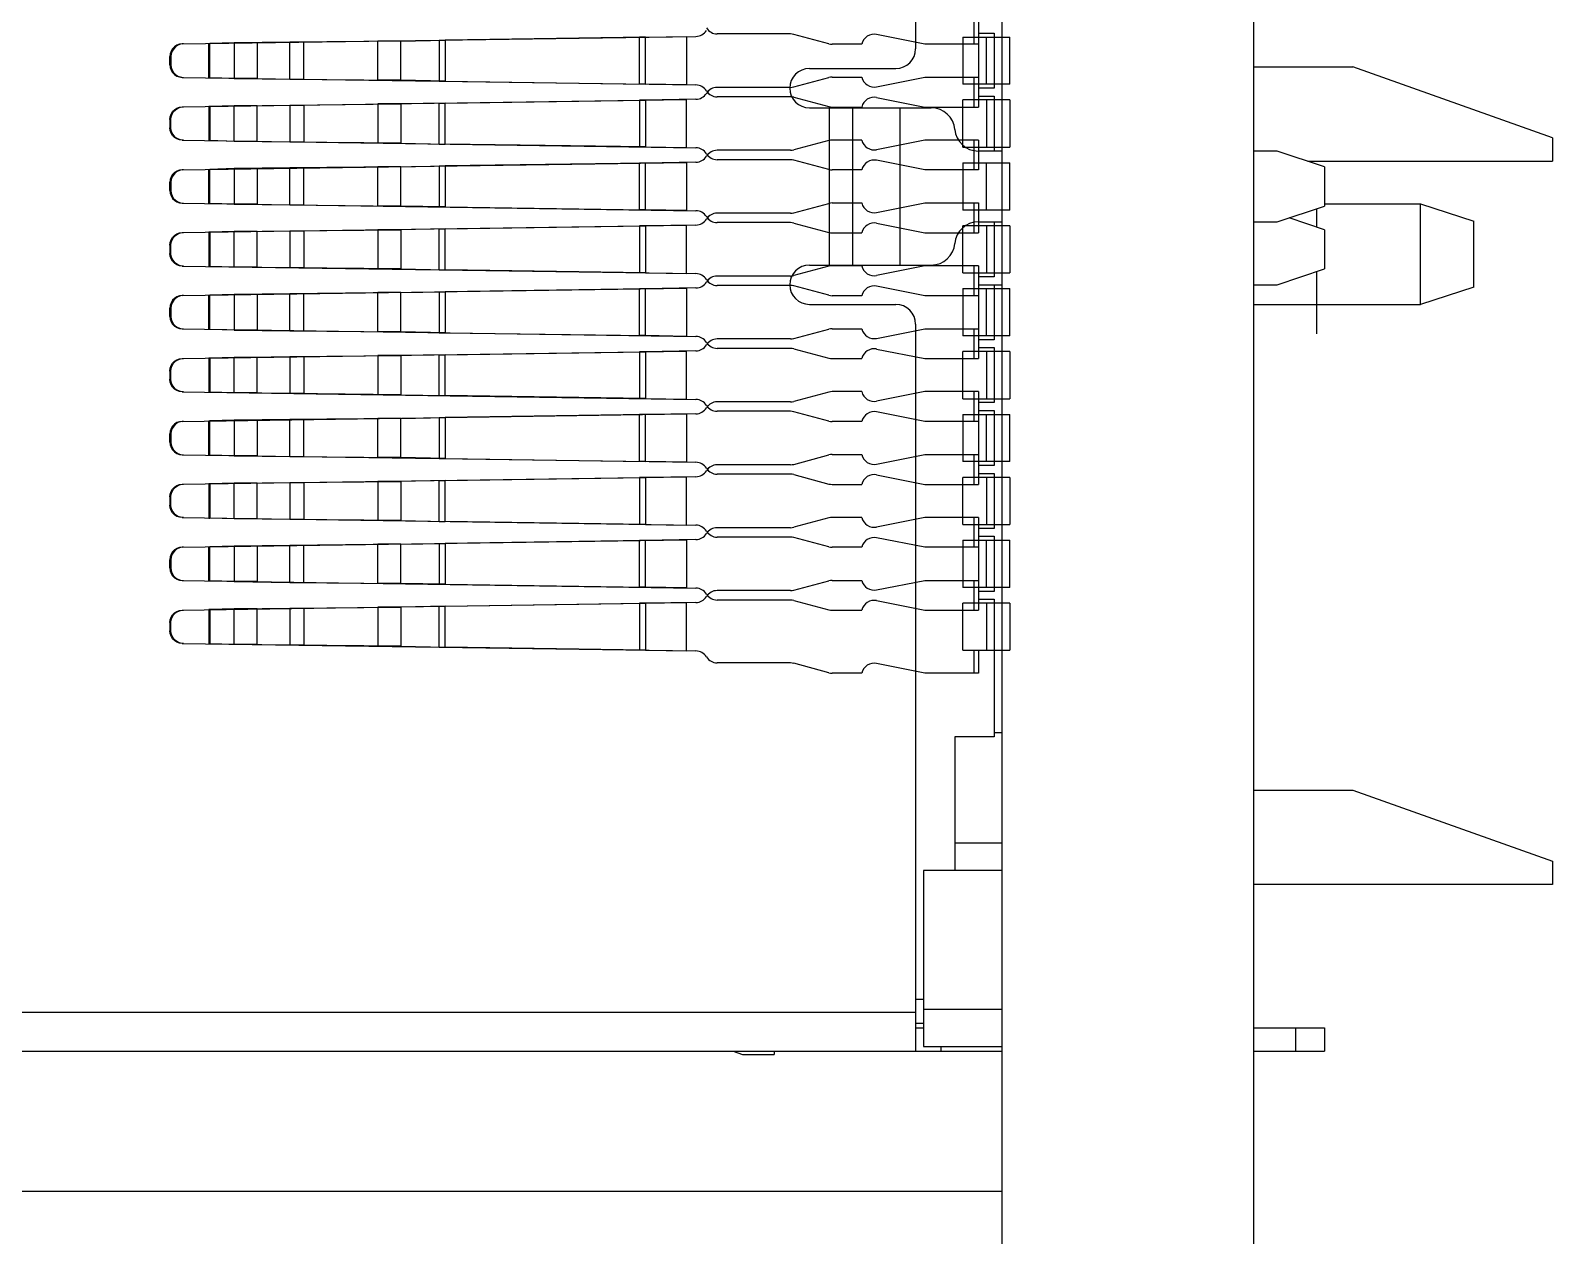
# Model space of a CAD drawing. Header units: millimetres. Extents: x 0 to 841, y 0 to 594.
# Drawn here: x 456.8 to 466.48, y 365.74 to 373.41 of the extents above; entities that cross this region are included whole.
import ezdxf

# ---------------------------------------------------------------- set-up
doc = ezdxf.new("R2010")
doc.units = ezdxf.units.MM
doc.header["$LTSCALE"] = 46.255
for name, color, linetype in [('ASSEM_MEM', 7, 'CONTINUOUS'), ('CONTACT-20-41021-30-TM981_4_15', 7, 'CONTINUOUS'), ('CONTACT-20-41021-30-TM981_4_16', 7, 'CONTINUOUS'), ('CONTACT-20-41021-30-TM981_4_17', 7, 'CONTINUOUS'), ('CONTACT-20-41021-30-TM981_4_18', 7, 'CONTINUOUS'), ('CONTACT-20-41021-30-TM981_4_19', 7, 'CONTINUOUS'), ('CONTACT-20-41021-30-TM981_4_4', 7, 'CONTINUOUS'), ('CONTACT-20-41021-30-TM981_4_5', 7, 'CONTINUOUS'), ('CONTACT-20-41021-30-TM981_4_6', 7, 'CONTINUOUS'), ('CONTACT-20-41021-30-TM981_4_7', 7, 'CONTINUOUS'), ('CONTACT-20-41021-30-TM981_4_8', 7, 'CONTINUOUS'), ('CONTACT-20-41021-30-TM981_4_9', 7, 'CONTINUOUS')]:
    doc.layers.add(name, color=color, linetype=linetype)

msp = doc.modelspace()

# ---------------------------------------------------------------- linework, layer by layer
at = {"layer": 'ASSEM_MEM', "color": 7, "linetype": 'CONTINUOUS'}
for p, q in [((462.9827, 351.9249), (462.9827, 521.9249)), ((464.5827, 351.9249), (464.5827, 521.9249)), ((462.4327, 373.9399), (462.4327, 373.2899)), ((462.8327, 373.4399), (462.8327, 372.9899)), ((462.8327, 373.3899), (462.9327, 373.3899)), ((462.9327, 373.3899), (462.9327, 373.0399)), ((461.7577, 373.1649), (462.3077, 373.1649)), ((464.5827, 373.1749), (465.2127, 373.1749)), ((466.4827, 372.7249), (465.2127, 373.1749)), ((462.9327, 373.0399), (462.8327, 373.0399)), ((461.7577, 372.9149), (462.5327, 372.9149)), ((461.8827, 372.9149), (461.8827, 371.9149)), ((462.0327, 371.9149), (462.0327, 372.9149)), ((462.3327, 372.9149), (462.3327, 371.9149)), ((462.8327, 372.9899), (462.9327, 372.9899)), ((462.9327, 372.9899), (462.9327, 372.6399)), ((466.4827, 372.7249), (466.4827, 372.5749)), ((462.9827, 372.6399), (462.8316, 372.6399)), ((464.7327, 372.6399), (464.5827, 372.6399)), ((465.0327, 372.5399), (464.7327, 372.6399)), ((464.9277, 372.5749), (466.4827, 372.5749)), ((465.0327, 372.5399), (465.0327, 372.2899)), ((464.7327, 372.1899), (465.0327, 372.2899)), ((465.0327, 372.3049), (465.6427, 372.3049)), ((465.6427, 372.3049), (465.9827, 372.1949)), ((465.6427, 371.6649), (465.6427, 372.3049)), ((462.8316, 372.1899), (462.9827, 372.1899)), ((462.9327, 372.1899), (462.9327, 371.8399)), ((464.5827, 372.1899), (464.7327, 372.1899)), ((465.0327, 372.1399), (464.8077, 372.2149)), ((465.0327, 372.1399), (465.0327, 371.8899)), ((465.9827, 371.7749), (465.9827, 372.1949)), ((461.7577, 371.9149), (462.5327, 371.9149)), ((462.9327, 371.8399), (462.8327, 371.8399)), ((462.8327, 371.8399), (462.8327, 371.3899)), ((464.7327, 371.7899), (465.0327, 371.8899)), ((462.8327, 371.7899), (462.9827, 371.7899)), ((462.9327, 371.7899), (462.9327, 371.4399)), ((464.5827, 371.7899), (464.7327, 371.7899)), ((465.9827, 371.7749), (465.6427, 371.6649)), ((461.7577, 371.6649), (462.3077, 371.6649)), ((464.5827, 371.6649), (465.6427, 371.6649)), ((462.4327, 371.5399), (462.4327, 366.9149)), ((462.9327, 371.4399), (462.8327, 371.4399)), ((462.8327, 371.3899), (462.9327, 371.3899)), ((462.9327, 371.3899), (462.9327, 371.0399)), ((462.9327, 371.0399), (462.8327, 371.0399)), ((462.8327, 371.0399), (462.8327, 370.5899)), ((462.8327, 370.9899), (462.9327, 370.9899)), ((462.9327, 370.9899), (462.9327, 370.6399)), ((462.9327, 370.6399), (462.8327, 370.6399)), ((462.8327, 370.5899), (462.9327, 370.5899)), ((462.9327, 370.5899), (462.9327, 370.2399)), ((462.9327, 370.2399), (462.8327, 370.2399)), ((462.8327, 370.2399), (462.8327, 369.7899)), ((462.8327, 370.1899), (462.9327, 370.1899)), ((462.9327, 370.1899), (462.9327, 369.8399)), ((462.9327, 369.8399), (462.8327, 369.8399)), ((462.8327, 369.7899), (462.9327, 369.7899)), ((462.9327, 369.7899), (462.9327, 368.9149)), ((462.9827, 368.9399), (462.9327, 368.9399)), ((462.9327, 368.9149), (462.6827, 368.9149)), ((462.6827, 368.9149), (462.6827, 368.0649)), ((464.5827, 368.5749), (465.2127, 368.5749)), ((465.2127, 368.5749), (466.4827, 368.1249)), ((462.6827, 368.2399), (462.9827, 368.2399)), ((462.9827, 368.0649), (462.4827, 368.0649)), ((462.4827, 368.0649), (462.4827, 366.9449)), ((466.4827, 368.1249), (466.4827, 367.9749)), ((466.4827, 367.9749), (464.5827, 367.9749)), ((462.4827, 367.2449), (462.4327, 367.2449)), ((455.2827, 367.1649), (462.4327, 367.1649)), ((462.4327, 367.0949), (462.4827, 367.0949)), ((462.4827, 367.1828), (462.9827, 367.1828)), ((462.4327, 367.0649), (462.4827, 367.0649)), ((464.5827, 367.0649), (465.0327, 367.0649)), ((464.8493, 366.9149), (464.8493, 367.0649)), ((465.0327, 367.0649), (465.0327, 366.9149)), ((455.2827, 366.9149), (462.9827, 366.9149)), ((461.2727, 366.9149), (461.3327, 366.8949)), ((461.5327, 366.9149), (461.5327, 366.8949)), ((462.4827, 366.9449), (462.9827, 366.9449)), ((462.5958, 366.9149), (462.5958, 366.9449)), ((464.5827, 366.9149), (465.0327, 366.9149)), ((461.3327, 366.8949), (461.5327, 366.8949)), ((450.1827, 366.0249), (462.9827, 366.0249))]:
    msp.add_line(p, q, dxfattribs=at)
at = {"layer": 'ASSEM_MEM', "color": 40, "linetype": 'CONTINUOUS'}
for p, q in [((464.9827, 372.2733), (464.9827, 372.1566)), ((464.9827, 371.8732), (464.9827, 371.4774))]:
    msp.add_line(p, q, dxfattribs=at)
at = {"layer": 'ASSEM_MEM', "color": 7, "linetype": 'CONTINUOUS'}
for centre, radius, start, end in [((462.3077, 373.2899), 0.125, 270, 360), ((461.7577, 373.0399), 0.125, 90, 270), ((462.5327, 372.7649), 0.15, 4.78019, 90), ((462.8316, 372.7899), 0.15, 184.78019, 270), ((462.8316, 372.0399), 0.15, 90, 175.21981), ((462.5327, 372.0649), 0.15, 270, 355.21981), ((461.7577, 371.7899), 0.125, 90, 270), ((462.3077, 371.5399), 0.125, 0, 90)]:
    msp.add_arc(centre, radius, start, end, dxfattribs=at)
at = {"layer": 'CONTACT-20-41021-30-TM981_4_15', "color": 7, "linetype": 'CONTINUOUS'}
for p, q in [((462.8027, 373.5099), (462.8027, 373.3649)), ((462.8327, 373.5099), (462.8327, 373.3649)), ((457.7699, 373.3211), (461.0361, 373.3691)), ((457.7769, 373.3211), (457.7699, 373.3211)), ((457.9392, 373.3236), (457.9462, 373.3236)), ((457.9392, 373.1062), (457.9392, 373.3236)), ((458.0992, 373.3281), (457.9462, 373.3236)), ((457.9462, 373.1062), (457.9462, 373.3236)), ((458.4531, 373.3325), (458.0992, 373.3281)), ((458.2453, 373.3281), (458.0992, 373.3281)), ((458.0992, 373.3281), (458.0992, 373.1017)), ((458.2453, 373.3281), (458.2453, 373.1017)), ((459.1587, 373.3394), (458.4531, 373.3325)), ((458.5433, 373.3325), (458.4531, 373.3325)), ((458.4531, 373.0973), (458.4531, 373.3325)), ((458.5433, 373.0973), (458.5433, 373.3325)), ((459.1587, 373.3394), (459.0137, 373.3394)), ((459.0137, 373.0904), (459.0137, 373.3394)), ((459.1587, 373.3394), (459.4416, 373.3451)), ((459.1587, 373.0904), (459.1587, 373.3394)), ((459.4026, 373.3451), (459.4416, 373.3451)), ((459.4026, 373.3451), (459.4026, 373.0847)), ((460.7164, 373.3638), (459.4416, 373.3451)), ((459.4416, 373.3451), (459.4416, 373.0847)), ((460.7164, 373.3638), (460.6775, 373.3638)), ((460.6775, 373.066), (460.6775, 373.3638)), ((460.7164, 373.3638), (460.9761, 373.3682)), ((460.7164, 373.066), (460.7164, 373.3638)), ((460.9761, 373.3682), (460.9761, 373.0616)), ((462.7327, 373.3649), (463.0327, 373.3649)), ((462.7327, 373.3649), (462.7327, 373.0649)), ((462.8827, 373.0649), (462.8827, 373.3649)), ((463.0327, 373.0649), (463.0327, 373.3649)), ((457.6912, 373.2411), (457.6981, 373.2411)), ((457.6912, 373.1886), (457.6912, 373.2411)), ((457.6981, 373.1886), (457.6912, 373.1886)), ((457.6981, 373.2411), (457.6981, 373.1886)), ((457.7699, 373.1087), (457.7769, 373.1087)), ((457.7699, 373.1087), (461.0361, 373.0607)), ((457.9462, 373.1062), (457.9392, 373.1062)), ((458.0992, 373.1017), (457.9462, 373.1062)), ((458.2453, 373.1017), (458.0992, 373.1017)), ((458.0992, 373.1017), (458.4531, 373.0973)), ((458.4531, 373.0973), (458.5433, 373.0973)), ((458.4531, 373.0973), (459.1587, 373.0904)), ((459.1587, 373.0904), (459.0137, 373.0904)), ((459.4416, 373.0847), (459.1587, 373.0904)), ((459.4026, 373.0847), (459.4416, 373.0847)), ((459.4416, 373.0847), (460.7164, 373.066)), ((460.7164, 373.066), (460.6775, 373.066)), ((460.9761, 373.0616), (460.7164, 373.066)), ((463.0327, 373.0649), (462.7327, 373.0649)), ((462.8027, 373.0649), (462.8027, 372.9199)), ((462.8327, 373.0649), (462.8327, 372.9199)), ((461.638, 372.9849), (461.171, 372.9849)), ((461.6587, 372.9822), (461.881, 372.9226)), ((461.9017, 372.9199), (462.0912, 372.9199)), ((462.185, 372.9811), (462.4912, 372.9199)), ((462.4912, 372.9199), (462.8327, 372.9199))]:
    msp.add_line(p, q, dxfattribs=at)
for points in [[(457.7699, 373.3211), (457.7525, 373.319), (457.7358, 373.3129), (457.7208, 373.3033), (457.7084, 373.2908), (457.699, 373.2757), (457.6931, 373.2588), (457.6912, 373.2411)], [(457.7769, 373.3211), (457.7595, 373.319), (457.7427, 373.3129), (457.7277, 373.3033), (457.7154, 373.2908), (457.7059, 373.2757), (457.7001, 373.2588), (457.6981, 373.2411)], [(457.6912, 373.1886), (457.6931, 373.1712), (457.6989, 373.1543), (457.7083, 373.1392), (457.7206, 373.1267), (457.7356, 373.117), (457.7523, 373.1109), (457.7699, 373.1087)], [(457.6981, 373.1886), (457.7, 373.1712), (457.7058, 373.1543), (457.7152, 373.1392), (457.7275, 373.1267), (457.7425, 373.117), (457.7592, 373.1109), (457.7769, 373.1087)]]:
    msp.add_lwpolyline(points, dxfattribs=at)
for centre, start, end in [((461.035, 373.4491), 270.84121, 328.25208), ((461.035, 372.9807), 31.74792, 89.15879), ((461.171, 373.0649), 211.74792, 270), ((461.638, 372.9049), 75, 90), ((461.9017, 372.9999), 255, 270), ((462.1693, 372.9027), 78.69007, 167.57735)]:
    msp.add_arc(centre, 0.08, start, end, dxfattribs=at)
at = {"layer": 'CONTACT-20-41021-30-TM981_4_16', "color": 7, "linetype": 'CONTINUOUS'}
for p, q in [((461.881, 372.7072), (461.6587, 372.6476)), ((462.0912, 372.7099), (461.9017, 372.7099)), ((462.4911, 372.7099), (462.185, 372.6487)), ((462.8327, 372.7099), (462.4911, 372.7099)), ((462.8027, 372.7099), (462.8027, 372.5649)), ((462.8327, 372.7099), (462.8327, 372.5649)), ((461.638, 372.6449), (461.171, 372.6449)), ((457.7699, 372.5211), (460.9761, 372.5682)), ((457.7769, 372.5211), (457.7699, 372.5211)), ((457.9392, 372.5236), (457.9462, 372.5236)), ((457.9392, 372.3062), (457.9392, 372.5236)), ((458.0992, 372.5281), (457.9462, 372.5236)), ((457.9462, 372.3062), (457.9462, 372.5236)), ((458.4531, 372.5325), (458.0992, 372.5281)), ((458.2453, 372.5281), (458.0992, 372.5281)), ((458.0992, 372.5281), (458.0992, 372.3017)), ((458.2453, 372.5281), (458.2453, 372.3017)), ((459.1587, 372.5394), (458.4531, 372.5325)), ((458.5433, 372.5325), (458.4531, 372.5325)), ((458.4531, 372.2973), (458.4531, 372.5325)), ((458.5433, 372.2973), (458.5433, 372.5325)), ((459.1587, 372.5394), (459.0137, 372.5394)), ((459.0137, 372.2904), (459.0137, 372.5394)), ((459.1587, 372.5394), (459.4416, 372.5451)), ((459.1587, 372.2904), (459.1587, 372.5394)), ((459.4026, 372.5451), (459.4416, 372.5451)), ((459.4026, 372.5451), (459.4026, 372.2847)), ((460.7164, 372.5638), (459.4416, 372.5451)), ((459.4416, 372.5451), (459.4416, 372.2847)), ((460.7164, 372.5638), (460.6775, 372.5638)), ((460.6775, 372.266), (460.6775, 372.5638)), ((461.0361, 372.5691), (460.7164, 372.5638)), ((460.7164, 372.266), (460.7164, 372.5638)), ((460.9761, 372.5682), (460.9761, 372.2616)), ((462.7327, 372.5649), (463.0327, 372.5649)), ((462.7327, 372.5649), (462.7327, 372.2649)), ((462.8827, 372.2649), (462.8827, 372.5649)), ((463.0327, 372.2649), (463.0327, 372.5649)), ((457.6912, 372.4411), (457.6981, 372.4411)), ((457.6912, 372.3886), (457.6912, 372.4411)), ((457.6981, 372.4411), (457.6981, 372.3886)), ((457.6981, 372.3886), (457.6912, 372.3886)), ((457.7699, 372.3087), (457.7769, 372.3087)), ((457.7699, 372.3087), (461.0361, 372.2607)), ((457.9462, 372.3062), (457.9392, 372.3062)), ((458.0992, 372.3017), (457.9462, 372.3062)), ((458.2453, 372.3017), (458.0992, 372.3017)), ((458.0992, 372.3017), (458.4531, 372.2973)), ((458.4531, 372.2973), (458.5433, 372.2973)), ((458.4531, 372.2973), (459.1587, 372.2904)), ((459.1587, 372.2904), (459.0137, 372.2904)), ((459.4416, 372.2847), (459.1587, 372.2904)), ((459.4026, 372.2847), (459.4416, 372.2847)), ((459.4416, 372.2847), (460.7164, 372.266)), ((460.7164, 372.266), (460.6775, 372.266)), ((460.9761, 372.2616), (460.7164, 372.266)), ((463.0327, 372.2649), (462.7327, 372.2649)), ((462.8027, 372.2649), (462.8027, 372.1199)), ((462.8327, 372.2649), (462.8327, 372.1199)), ((461.638, 372.1849), (461.171, 372.1849)), ((461.6587, 372.1822), (461.881, 372.1226)), ((462.185, 372.1811), (462.4912, 372.1199)), ((461.9017, 372.1199), (462.0912, 372.1199)), ((462.4912, 372.1199), (462.8327, 372.1199))]:
    msp.add_line(p, q, dxfattribs=at)
for points in [[(457.7699, 372.5211), (457.7525, 372.519), (457.7358, 372.5129), (457.7208, 372.5033), (457.7084, 372.4908), (457.699, 372.4757), (457.6931, 372.4588), (457.6912, 372.4411)], [(457.7769, 372.5211), (457.7595, 372.519), (457.7427, 372.5129), (457.7277, 372.5033), (457.7154, 372.4908), (457.7059, 372.4757), (457.7001, 372.4588), (457.6981, 372.4411)], [(457.6912, 372.3886), (457.6931, 372.3712), (457.6989, 372.3543), (457.7083, 372.3392), (457.7206, 372.3267), (457.7356, 372.317), (457.7523, 372.3109), (457.7699, 372.3087)], [(457.6981, 372.3886), (457.7, 372.3712), (457.7058, 372.3543), (457.7152, 372.3392), (457.7275, 372.3267), (457.7425, 372.317), (457.7592, 372.3109), (457.7769, 372.3087)]]:
    msp.add_lwpolyline(points, dxfattribs=at)
for centre, start, end in [((461.9017, 372.6299), 90, 105), ((462.1693, 372.7271), 192.43118, 281.30993), ((461.035, 372.6491), 270.84121, 328.25208), ((461.171, 372.5649), 90, 148.25208), ((461.638, 372.7249), 270, 285), ((461.035, 372.1807), 31.74792, 89.15879), ((461.171, 372.2649), 211.74792, 270), ((461.638, 372.1049), 75, 90), ((461.9017, 372.1999), 255, 270), ((462.1693, 372.1027), 78.69007, 167.57735)]:
    msp.add_arc(centre, 0.08, start, end, dxfattribs=at)
at = {"layer": 'CONTACT-20-41021-30-TM981_4_17', "color": 7, "linetype": 'CONTINUOUS'}
for p, q in [((461.638, 371.8449), (461.171, 371.8449)), ((461.881, 371.9072), (461.6587, 371.8476)), ((462.0912, 371.9099), (461.9017, 371.9099)), ((462.4911, 371.9099), (462.185, 371.8487)), ((462.8327, 371.9099), (462.4911, 371.9099)), ((462.8027, 371.9099), (462.8027, 371.7649)), ((462.8327, 371.9099), (462.8327, 371.7649)), ((457.7699, 371.7211), (460.9761, 371.7682)), ((459.1587, 371.7394), (458.4531, 371.7325)), ((459.1587, 371.7394), (459.0137, 371.7394)), ((459.0137, 371.4904), (459.0137, 371.7394)), ((459.1587, 371.7394), (459.4416, 371.7451)), ((459.1587, 371.4904), (459.1587, 371.7394)), ((459.4026, 371.7451), (459.4416, 371.7451)), ((459.4026, 371.7451), (459.4026, 371.4847)), ((460.7164, 371.7638), (459.4416, 371.7451)), ((459.4416, 371.7451), (459.4416, 371.4847)), ((460.7164, 371.7638), (460.6775, 371.7638)), ((460.6775, 371.466), (460.6775, 371.7638)), ((461.0361, 371.7691), (460.7164, 371.7638)), ((460.7164, 371.466), (460.7164, 371.7638)), ((460.9761, 371.7682), (460.9761, 371.4616)), ((462.7327, 371.7649), (463.0327, 371.7649)), ((462.7327, 371.7649), (462.7327, 371.4649)), ((462.8827, 371.4649), (462.8827, 371.7649)), ((463.0327, 371.4649), (463.0327, 371.7649)), ((457.6912, 371.6411), (457.6981, 371.6411)), ((457.6912, 371.5886), (457.6912, 371.6411)), ((457.6981, 371.6411), (457.6981, 371.5886)), ((457.7769, 371.7211), (457.7699, 371.7211)), ((457.9392, 371.7236), (457.9462, 371.7236)), ((457.9392, 371.5062), (457.9392, 371.7236)), ((458.0992, 371.7281), (457.9462, 371.7236)), ((457.9462, 371.5062), (457.9462, 371.7236)), ((458.4531, 371.7325), (458.0992, 371.7281)), ((458.2453, 371.7281), (458.0992, 371.7281)), ((458.0992, 371.7281), (458.0992, 371.5017)), ((458.2453, 371.7281), (458.2453, 371.5017)), ((458.5433, 371.7325), (458.4531, 371.7325)), ((458.4531, 371.4973), (458.4531, 371.7325)), ((458.5433, 371.4973), (458.5433, 371.7325)), ((457.6981, 371.5886), (457.6912, 371.5886)), ((457.7699, 371.5087), (457.7769, 371.5087)), ((457.7699, 371.5087), (461.0361, 371.4607)), ((457.9462, 371.5062), (457.9392, 371.5062)), ((458.0992, 371.5017), (457.9462, 371.5062)), ((458.2453, 371.5017), (458.0992, 371.5017)), ((458.0992, 371.5017), (458.4531, 371.4973)), ((458.4531, 371.4973), (458.5433, 371.4973)), ((458.4531, 371.4973), (459.1587, 371.4904)), ((459.1587, 371.4904), (459.0137, 371.4904)), ((459.4416, 371.4847), (459.1587, 371.4904)), ((459.4026, 371.4847), (459.4416, 371.4847)), ((459.4416, 371.4847), (460.7164, 371.466)), ((460.7164, 371.466), (460.6775, 371.466)), ((460.9761, 371.4616), (460.7164, 371.466)), ((463.0327, 371.4649), (462.7327, 371.4649)), ((462.8027, 371.4649), (462.8027, 371.3199)), ((462.8327, 371.4649), (462.8327, 371.3199)), ((461.638, 371.3849), (461.171, 371.3849)), ((461.6587, 371.3822), (461.881, 371.3226)), ((462.185, 371.3811), (462.4912, 371.3199)), ((461.9017, 371.3199), (462.0912, 371.3199)), ((462.4912, 371.3199), (462.8327, 371.3199))]:
    msp.add_line(p, q, dxfattribs=at)
for points in [[(457.7699, 371.7211), (457.7525, 371.719), (457.7358, 371.7129), (457.7208, 371.7033), (457.7084, 371.6908), (457.699, 371.6757), (457.6931, 371.6588), (457.6912, 371.6411)], [(457.7769, 371.7211), (457.7595, 371.719), (457.7427, 371.7129), (457.7277, 371.7033), (457.7154, 371.6908), (457.7059, 371.6757), (457.7001, 371.6588), (457.6981, 371.6411)], [(457.6912, 371.5886), (457.6931, 371.5712), (457.6989, 371.5543), (457.7083, 371.5392), (457.7206, 371.5267), (457.7356, 371.517), (457.7523, 371.5109), (457.7699, 371.5087)], [(457.6981, 371.5886), (457.7, 371.5712), (457.7058, 371.5543), (457.7152, 371.5392), (457.7275, 371.5267), (457.7425, 371.517), (457.7592, 371.5109), (457.7769, 371.5087)]]:
    msp.add_lwpolyline(points, dxfattribs=at)
for centre, start, end in [((461.171, 371.7649), 90, 148.25208), ((461.638, 371.9249), 270, 285), ((461.9017, 371.8299), 90, 105), ((462.1693, 371.9271), 192.43118, 281.30993), ((461.035, 371.8491), 270.84121, 328.25208), ((461.035, 371.3807), 31.74792, 89.15879), ((461.171, 371.4649), 211.74792, 270), ((461.638, 371.3049), 75, 90), ((462.1693, 371.3027), 78.69007, 167.57735), ((461.9017, 371.3999), 255, 270)]:
    msp.add_arc(centre, 0.08, start, end, dxfattribs=at)
at = {"layer": 'CONTACT-20-41021-30-TM981_4_18', "color": 7, "linetype": 'CONTINUOUS'}
for p, q in [((461.881, 371.1072), (461.6587, 371.0476)), ((462.0912, 371.1099), (461.9017, 371.1099)), ((462.4911, 371.1099), (462.185, 371.0487)), ((462.8327, 371.1099), (462.4911, 371.1099)), ((462.8027, 371.1099), (462.8027, 370.9649)), ((462.8327, 371.1099), (462.8327, 370.9649)), ((457.7699, 370.9211), (460.9761, 370.9682)), ((460.7164, 370.9638), (459.4416, 370.9451)), ((460.7164, 370.9638), (460.6775, 370.9638)), ((460.6775, 370.666), (460.6775, 370.9638)), ((461.0361, 370.9691), (460.7164, 370.9638)), ((460.7164, 370.666), (460.7164, 370.9638)), ((460.9761, 370.9682), (460.9761, 370.6616)), ((461.638, 371.0449), (461.171, 371.0449)), ((462.7327, 370.9649), (463.0327, 370.9649)), ((462.7327, 370.9649), (462.7327, 370.6649)), ((462.8827, 370.6649), (462.8827, 370.9649)), ((463.0327, 370.6649), (463.0327, 370.9649)), ((457.7769, 370.9211), (457.7699, 370.9211)), ((457.9392, 370.9236), (457.9462, 370.9236)), ((457.9392, 370.7062), (457.9392, 370.9236)), ((458.0992, 370.9281), (457.9462, 370.9236)), ((457.9462, 370.7062), (457.9462, 370.9236)), ((458.4531, 370.9325), (458.0992, 370.9281)), ((458.2453, 370.9281), (458.0992, 370.9281)), ((458.0992, 370.9281), (458.0992, 370.7017)), ((458.2453, 370.9281), (458.2453, 370.7017)), ((459.1587, 370.9394), (458.4531, 370.9325)), ((458.5433, 370.9325), (458.4531, 370.9325)), ((458.4531, 370.6973), (458.4531, 370.9325)), ((458.5433, 370.6973), (458.5433, 370.9325)), ((459.1587, 370.9394), (459.0137, 370.9394)), ((459.0137, 370.6904), (459.0137, 370.9394)), ((459.1587, 370.9394), (459.4416, 370.9451)), ((459.1587, 370.6904), (459.1587, 370.9394)), ((459.4026, 370.9451), (459.4416, 370.9451)), ((459.4026, 370.9451), (459.4026, 370.6847)), ((459.4416, 370.9451), (459.4416, 370.6847)), ((457.6912, 370.8411), (457.6981, 370.8411)), ((457.6912, 370.7886), (457.6912, 370.8411)), ((457.6981, 370.7886), (457.6912, 370.7886)), ((457.6981, 370.8411), (457.6981, 370.7886)), ((457.7699, 370.7087), (457.7769, 370.7087)), ((457.7699, 370.7087), (461.0361, 370.6607)), ((457.9462, 370.7062), (457.9392, 370.7062)), ((458.0992, 370.7017), (457.9462, 370.7062)), ((458.2453, 370.7017), (458.0992, 370.7017)), ((458.0992, 370.7017), (458.4531, 370.6973)), ((458.4531, 370.6973), (458.5433, 370.6973)), ((458.4531, 370.6973), (459.1587, 370.6904)), ((459.1587, 370.6904), (459.0137, 370.6904)), ((459.4416, 370.6847), (459.1587, 370.6904)), ((459.4026, 370.6847), (459.4416, 370.6847)), ((459.4416, 370.6847), (460.7164, 370.666)), ((460.7164, 370.666), (460.6775, 370.666)), ((460.9761, 370.6616), (460.7164, 370.666)), ((461.638, 370.5849), (461.171, 370.5849)), ((461.6587, 370.5822), (461.881, 370.5226)), ((462.185, 370.5811), (462.4912, 370.5199)), ((463.0327, 370.6649), (462.7327, 370.6649)), ((462.8027, 370.6649), (462.8027, 370.5199)), ((462.8327, 370.6649), (462.8327, 370.5199)), ((461.9017, 370.5199), (462.0912, 370.5199)), ((462.4912, 370.5199), (462.8327, 370.5199))]:
    msp.add_line(p, q, dxfattribs=at)
for points in [[(457.7699, 370.9211), (457.7525, 370.919), (457.7358, 370.9129), (457.7208, 370.9033), (457.7084, 370.8908), (457.699, 370.8757), (457.6931, 370.8588), (457.6912, 370.8411)], [(457.7769, 370.9211), (457.7595, 370.919), (457.7427, 370.9129), (457.7277, 370.9033), (457.7154, 370.8908), (457.7059, 370.8757), (457.7001, 370.8588), (457.6981, 370.8411)], [(457.6912, 370.7886), (457.6931, 370.7712), (457.6989, 370.7543), (457.7083, 370.7392), (457.7206, 370.7267), (457.7356, 370.717), (457.7523, 370.7109), (457.7699, 370.7087)], [(457.6981, 370.7886), (457.7, 370.7712), (457.7058, 370.7543), (457.7152, 370.7392), (457.7275, 370.7267), (457.7425, 370.717), (457.7592, 370.7109), (457.7769, 370.7087)]]:
    msp.add_lwpolyline(points, dxfattribs=at)
for centre, start, end in [((461.9017, 371.0299), 90, 105), ((462.1693, 371.1271), 192.43118, 281.30993), ((461.035, 371.0491), 270.84121, 328.25208), ((461.171, 370.9649), 90, 148.25208), ((461.638, 371.1249), 270, 285), ((461.035, 370.5807), 31.74792, 89.15879), ((461.171, 370.6649), 211.74792, 270), ((461.638, 370.5049), 75, 90), ((462.1693, 370.5027), 78.69007, 167.57735), ((461.9017, 370.5999), 255, 270)]:
    msp.add_arc(centre, 0.08, start, end, dxfattribs=at)
at = {"layer": 'CONTACT-20-41021-30-TM981_4_19', "color": 7, "linetype": 'CONTINUOUS'}
for p, q in [((461.881, 370.3072), (461.6587, 370.2476)), ((462.0912, 370.3099), (461.9017, 370.3099)), ((462.4911, 370.3099), (462.185, 370.2487)), ((462.8327, 370.3099), (462.4911, 370.3099)), ((462.8027, 370.3099), (462.8027, 370.1649)), ((462.8327, 370.3099), (462.8327, 370.1649)), ((461.638, 370.2449), (461.171, 370.2449)), ((457.7699, 370.1211), (460.9761, 370.1682)), ((457.7769, 370.1211), (457.7699, 370.1211)), ((457.9392, 370.1236), (457.9462, 370.1236)), ((457.9392, 369.9062), (457.9392, 370.1236)), ((458.0992, 370.1281), (457.9462, 370.1236)), ((457.9462, 369.9062), (457.9462, 370.1236)), ((458.4531, 370.1325), (458.0992, 370.1281)), ((458.2453, 370.1281), (458.0992, 370.1281)), ((458.0992, 370.1281), (458.0992, 369.9017)), ((458.2453, 370.1281), (458.2453, 369.9017)), ((459.1587, 370.1394), (458.4531, 370.1325)), ((458.5433, 370.1325), (458.4531, 370.1325)), ((458.4531, 369.8973), (458.4531, 370.1325)), ((458.5433, 369.8973), (458.5433, 370.1325)), ((459.1587, 370.1394), (459.0137, 370.1394)), ((459.0137, 369.8904), (459.0137, 370.1394)), ((459.1587, 370.1394), (459.4416, 370.1451)), ((459.1587, 369.8904), (459.1587, 370.1394)), ((459.4026, 370.1451), (459.4416, 370.1451)), ((459.4026, 370.1451), (459.4026, 369.8847)), ((460.7164, 370.1638), (459.4416, 370.1451)), ((459.4416, 370.1451), (459.4416, 369.8847)), ((460.7164, 370.1638), (460.6775, 370.1638)), ((460.6775, 369.866), (460.6775, 370.1638)), ((461.0361, 370.1691), (460.7164, 370.1638)), ((460.7164, 369.866), (460.7164, 370.1638)), ((460.9761, 370.1682), (460.9761, 369.8616)), ((462.7327, 370.1649), (463.0327, 370.1649)), ((462.7327, 370.1649), (462.7327, 369.8649)), ((462.8827, 369.8649), (462.8827, 370.1649)), ((463.0327, 369.8649), (463.0327, 370.1649)), ((457.6912, 370.0411), (457.6981, 370.0411)), ((457.6912, 369.9886), (457.6912, 370.0411)), ((457.6981, 370.0411), (457.6981, 369.9886)), ((457.6981, 369.9886), (457.6912, 369.9886)), ((457.7699, 369.9087), (457.7769, 369.9087)), ((457.7699, 369.9087), (461.0361, 369.8607)), ((457.9462, 369.9062), (457.9392, 369.9062)), ((458.0992, 369.9017), (457.9462, 369.9062)), ((458.2453, 369.9017), (458.0992, 369.9017)), ((458.0992, 369.9017), (458.4531, 369.8973)), ((458.4531, 369.8973), (458.5433, 369.8973)), ((458.4531, 369.8973), (459.1587, 369.8904)), ((459.1587, 369.8904), (459.0137, 369.8904)), ((459.4416, 369.8847), (459.1587, 369.8904)), ((459.4026, 369.8847), (459.4416, 369.8847)), ((459.4416, 369.8847), (460.7164, 369.866)), ((460.7164, 369.866), (460.6775, 369.866)), ((460.9761, 369.8616), (460.7164, 369.866)), ((463.0327, 369.8649), (462.7327, 369.8649)), ((462.8027, 369.8649), (462.8027, 369.7199)), ((462.8327, 369.8649), (462.8327, 369.7199)), ((461.638, 369.7849), (461.171, 369.7849)), ((461.6587, 369.7822), (461.881, 369.7226)), ((461.9017, 369.7199), (462.0912, 369.7199)), ((462.185, 369.7811), (462.4912, 369.7199)), ((462.4912, 369.7199), (462.8327, 369.7199))]:
    msp.add_line(p, q, dxfattribs=at)
for points in [[(457.7699, 370.1211), (457.7525, 370.119), (457.7358, 370.1129), (457.7208, 370.1033), (457.7084, 370.0908), (457.699, 370.0757), (457.6931, 370.0588), (457.6912, 370.0411)], [(457.7769, 370.1211), (457.7595, 370.119), (457.7427, 370.1129), (457.7277, 370.1033), (457.7154, 370.0908), (457.7059, 370.0757), (457.7001, 370.0588), (457.6981, 370.0411)], [(457.6912, 369.9886), (457.6931, 369.9712), (457.6989, 369.9543), (457.7083, 369.9392), (457.7206, 369.9267), (457.7356, 369.917), (457.7523, 369.9109), (457.7699, 369.9087)], [(457.6981, 369.9886), (457.7, 369.9712), (457.7058, 369.9543), (457.7152, 369.9392), (457.7275, 369.9267), (457.7425, 369.917), (457.7592, 369.9109), (457.7769, 369.9087)]]:
    msp.add_lwpolyline(points, dxfattribs=at)
for centre, start, end in [((461.9017, 370.2299), 90, 105), ((462.1693, 370.3271), 192.43118, 281.30993), ((461.035, 370.2491), 270.84121, 328.25208), ((461.171, 370.1649), 90, 148.25208), ((461.638, 370.3249), 270, 285), ((461.035, 369.7807), 31.74792, 89.15879), ((461.171, 369.8649), 211.74792, 270), ((461.638, 369.7049), 75, 90), ((461.9017, 369.7999), 255, 270), ((462.1693, 369.7027), 78.69007, 167.57735)]:
    msp.add_arc(centre, 0.08, start, end, dxfattribs=at)
at = {"layer": 'CONTACT-20-41021-30-TM981_4_4', "color": 7, "linetype": 'CONTINUOUS'}
for p, q in [((461.638, 373.3849), (461.171, 373.3849)), ((461.881, 373.3226), (461.6587, 373.3822)), ((462.4911, 373.3199), (462.185, 373.3811)), ((462.8027, 373.4649), (462.8027, 373.3199)), ((462.8327, 373.4649), (462.8327, 373.3199)), ((462.0912, 373.3199), (461.9017, 373.3199)), ((462.8327, 373.3199), (462.4911, 373.3199))]:
    msp.add_line(p, q, dxfattribs=at)
for centre, start, end in [((461.171, 373.4649), 211.74792, 270), ((461.638, 373.3049), 75, 90), ((462.1693, 373.3027), 78.69007, 167.56882), ((461.9017, 373.3999), 255, 270)]:
    msp.add_arc(centre, 0.08, start, end, dxfattribs=at)
at = {"layer": 'CONTACT-20-41021-30-TM981_4_5', "color": 7, "linetype": 'CONTINUOUS'}
for p, q in [((461.6587, 373.0476), (461.881, 373.1072)), ((461.9017, 373.1099), (462.0912, 373.1099)), ((462.185, 373.0487), (462.4912, 373.1099)), ((462.4912, 373.1099), (462.8327, 373.1099)), ((462.8027, 373.1099), (462.8027, 372.9649)), ((462.8327, 373.1099), (462.8327, 372.9649)), ((461.638, 373.0449), (461.171, 373.0449)), ((457.7699, 372.9211), (460.9761, 372.9682)), ((457.7699, 372.9211), (457.7769, 372.9211)), ((457.9462, 372.9236), (457.9392, 372.9236)), ((457.9392, 372.9236), (457.9392, 372.7062)), ((458.0992, 372.9281), (457.9462, 372.9236)), ((457.9462, 372.9236), (457.9462, 372.7062)), ((458.0992, 372.9281), (458.4531, 372.9325)), ((458.2453, 372.9281), (458.0992, 372.9281)), ((458.0992, 372.7017), (458.0992, 372.9281)), ((458.2453, 372.7017), (458.2453, 372.9281)), ((458.4531, 372.9325), (459.1587, 372.9394)), ((458.4531, 372.9325), (458.5433, 372.9325)), ((458.4531, 372.9325), (458.4531, 372.6973)), ((458.5433, 372.9325), (458.5433, 372.6973)), ((459.1587, 372.9394), (459.0137, 372.9394)), ((459.0137, 372.9394), (459.0137, 372.6904)), ((459.4416, 372.9451), (459.1587, 372.9394)), ((459.1587, 372.9394), (459.1587, 372.6904)), ((459.4026, 372.9451), (459.4416, 372.9451)), ((459.4026, 372.6847), (459.4026, 372.9451)), ((459.4416, 372.9451), (460.7164, 372.9638)), ((459.4416, 372.6847), (459.4416, 372.9451)), ((460.7164, 372.9638), (460.6775, 372.9638)), ((460.6775, 372.9638), (460.6775, 372.666)), ((461.0361, 372.9691), (460.7164, 372.9638)), ((460.7164, 372.9638), (460.7164, 372.666)), ((460.9761, 372.6616), (460.9761, 372.9682)), ((463.0327, 372.9649), (462.7327, 372.9649)), ((462.7327, 372.6649), (462.7327, 372.9649)), ((462.8827, 372.9649), (462.8827, 372.6649)), ((463.0327, 372.9649), (463.0327, 372.6649)), ((457.6981, 372.8411), (457.6912, 372.8411)), ((457.6912, 372.8411), (457.6912, 372.7886)), ((457.6981, 372.7886), (457.6981, 372.8411)), ((457.6912, 372.7886), (457.6981, 372.7886)), ((457.7769, 372.7086), (457.7699, 372.7086)), ((457.7699, 372.7086), (461.0361, 372.6607)), ((457.9392, 372.7062), (457.9462, 372.7062)), ((458.0992, 372.7017), (457.9462, 372.7062)), ((458.2453, 372.7017), (458.0992, 372.7017)), ((458.4531, 372.6973), (458.0992, 372.7017)), ((458.5433, 372.6973), (458.4531, 372.6973)), ((459.1587, 372.6904), (458.4531, 372.6973)), ((459.1587, 372.6904), (459.0137, 372.6904)), ((459.1587, 372.6904), (459.4416, 372.6847)), ((459.4026, 372.6847), (459.4416, 372.6847)), ((460.7164, 372.666), (459.4416, 372.6847)), ((460.7164, 372.666), (460.6775, 372.666)), ((460.7164, 372.666), (460.9761, 372.6616)), ((462.7327, 372.6649), (463.0327, 372.6649)), ((462.8027, 372.6649), (462.8027, 372.5199)), ((462.8327, 372.6649), (462.8327, 372.5199)), ((461.638, 372.5849), (461.171, 372.5849)), ((461.881, 372.5226), (461.6587, 372.5822)), ((462.0912, 372.5199), (461.9017, 372.5199)), ((462.4911, 372.5199), (462.185, 372.5811)), ((462.8327, 372.5199), (462.4911, 372.5199))]:
    msp.add_line(p, q, dxfattribs=at)
for points in [[(457.6912, 372.8411), (457.6931, 372.8586), (457.6989, 372.8754), (457.7083, 372.8906), (457.7206, 372.9031), (457.7356, 372.9128), (457.7523, 372.9189), (457.7699, 372.9211)], [(457.6981, 372.8411), (457.7, 372.8586), (457.7058, 372.8754), (457.7152, 372.8906), (457.7275, 372.9031), (457.7425, 372.9128), (457.7592, 372.9189), (457.7769, 372.9211)], [(457.7699, 372.7086), (457.7525, 372.7108), (457.7358, 372.7169), (457.7208, 372.7265), (457.7084, 372.739), (457.699, 372.7541), (457.6931, 372.771), (457.6912, 372.7886)], [(457.7769, 372.7086), (457.7595, 372.7108), (457.7427, 372.7169), (457.7277, 372.7265), (457.7154, 372.739), (457.7059, 372.7541), (457.7001, 372.771), (457.6981, 372.7886)]]:
    msp.add_lwpolyline(points, dxfattribs=at)
for centre, start, end in [((461.9017, 373.0299), 90, 105), ((462.1693, 373.1271), 192.42265, 281.30993), ((461.035, 373.0491), 270.84121, 328.25208), ((461.171, 372.9649), 90, 148.25208), ((461.638, 373.1249), 270, 285), ((461.035, 372.5807), 31.74792, 89.15879), ((461.171, 372.6649), 211.74792, 270), ((461.638, 372.5049), 75, 90), ((461.9017, 372.5999), 255, 270), ((462.1693, 372.5027), 78.69007, 167.56882)]:
    msp.add_arc(centre, 0.08, start, end, dxfattribs=at)
at = {"layer": 'CONTACT-20-41021-30-TM981_4_6', "color": 7, "linetype": 'CONTINUOUS'}
for p, q in [((461.638, 372.2449), (461.171, 372.2449)), ((461.6587, 372.2476), (461.881, 372.3072)), ((461.9017, 372.3099), (462.0912, 372.3099)), ((462.185, 372.2487), (462.4912, 372.3099)), ((462.4912, 372.3099), (462.8327, 372.3099)), ((462.8027, 372.3099), (462.8027, 372.1649)), ((462.8327, 372.3099), (462.8327, 372.1649)), ((457.7699, 372.1211), (460.9761, 372.1682)), ((457.9462, 372.1236), (457.9392, 372.1236)), ((457.9392, 372.1236), (457.9392, 371.9062)), ((458.0992, 372.1281), (457.9462, 372.1236)), ((457.9462, 372.1236), (457.9462, 371.9062)), ((458.0992, 372.1281), (458.4531, 372.1325)), ((458.2453, 372.1281), (458.0992, 372.1281)), ((458.0992, 371.9017), (458.0992, 372.1281)), ((458.2453, 371.9017), (458.2453, 372.1281)), ((458.4531, 372.1325), (459.1587, 372.1394)), ((458.4531, 372.1325), (458.5433, 372.1325)), ((458.4531, 372.1325), (458.4531, 371.8973)), ((458.5433, 372.1325), (458.5433, 371.8973)), ((459.1587, 372.1394), (459.0137, 372.1394)), ((459.0137, 372.1394), (459.0137, 371.8904)), ((459.4416, 372.1451), (459.1587, 372.1394)), ((459.1587, 372.1394), (459.1587, 371.8904)), ((459.4026, 372.1451), (459.4416, 372.1451)), ((459.4026, 371.8847), (459.4026, 372.1451)), ((459.4416, 372.1451), (460.7164, 372.1638)), ((459.4416, 371.8847), (459.4416, 372.1451)), ((460.7164, 372.1638), (460.6775, 372.1638)), ((460.6775, 372.1638), (460.6775, 371.866)), ((461.0361, 372.1691), (460.7164, 372.1638)), ((460.7164, 372.1638), (460.7164, 371.866)), ((460.9761, 371.8616), (460.9761, 372.1682)), ((463.0327, 372.1649), (462.7327, 372.1649)), ((462.7327, 371.8649), (462.7327, 372.1649)), ((462.8827, 372.1649), (462.8827, 371.8649)), ((463.0327, 372.1649), (463.0327, 371.8649)), ((457.6981, 372.0411), (457.6912, 372.0411)), ((457.6912, 372.0411), (457.6912, 371.9886)), ((457.6981, 371.9886), (457.6981, 372.0411)), ((457.7699, 372.1211), (457.7769, 372.1211)), ((457.6912, 371.9886), (457.6981, 371.9886)), ((457.7769, 371.9086), (457.7699, 371.9086)), ((457.7699, 371.9086), (461.0361, 371.8607)), ((457.9392, 371.9062), (457.9462, 371.9062)), ((458.0992, 371.9017), (457.9462, 371.9062)), ((458.2453, 371.9017), (458.0992, 371.9017)), ((458.4531, 371.8973), (458.0992, 371.9017)), ((458.5433, 371.8973), (458.4531, 371.8973)), ((459.1587, 371.8904), (458.4531, 371.8973)), ((459.1587, 371.8904), (459.0137, 371.8904)), ((459.1587, 371.8904), (459.4416, 371.8847)), ((459.4026, 371.8847), (459.4416, 371.8847)), ((460.7164, 371.866), (459.4416, 371.8847)), ((460.7164, 371.866), (460.6775, 371.866)), ((460.7164, 371.866), (460.9761, 371.8616)), ((462.7327, 371.8649), (463.0327, 371.8649)), ((462.8027, 371.8649), (462.8027, 371.7199)), ((462.8327, 371.8649), (462.8327, 371.7199)), ((461.638, 371.7849), (461.171, 371.7849)), ((461.881, 371.7226), (461.6587, 371.7822)), ((462.4911, 371.7199), (462.185, 371.7811)), ((462.0912, 371.7199), (461.9017, 371.7199)), ((462.8327, 371.7199), (462.4911, 371.7199))]:
    msp.add_line(p, q, dxfattribs=at)
for points in [[(457.6912, 372.0411), (457.6931, 372.0586), (457.6989, 372.0754), (457.7083, 372.0906), (457.7206, 372.1031), (457.7356, 372.1128), (457.7523, 372.1189), (457.7699, 372.1211)], [(457.6981, 372.0411), (457.7, 372.0586), (457.7058, 372.0754), (457.7152, 372.0906), (457.7275, 372.1031), (457.7425, 372.1128), (457.7592, 372.1189), (457.7769, 372.1211)], [(457.7699, 371.9086), (457.7525, 371.9108), (457.7358, 371.9169), (457.7208, 371.9265), (457.7084, 371.939), (457.699, 371.9541), (457.6931, 371.971), (457.6912, 371.9886)], [(457.7769, 371.9086), (457.7595, 371.9108), (457.7427, 371.9169), (457.7277, 371.9265), (457.7154, 371.939), (457.7059, 371.9541), (457.7001, 371.971), (457.6981, 371.9886)]]:
    msp.add_lwpolyline(points, dxfattribs=at)
for centre, start, end in [((461.171, 372.1649), 90, 148.25208), ((461.638, 372.3249), 270, 285), ((461.9017, 372.2299), 90, 105), ((462.1693, 372.3271), 192.42265, 281.30993), ((461.035, 372.2491), 270.84121, 328.25208), ((461.035, 371.7807), 31.74792, 89.15879), ((461.171, 371.8649), 211.74792, 270), ((461.638, 371.7049), 75, 90), ((462.1693, 371.7027), 78.69007, 167.56882), ((461.9017, 371.7999), 255, 270)]:
    msp.add_arc(centre, 0.08, start, end, dxfattribs=at)
at = {"layer": 'CONTACT-20-41021-30-TM981_4_7', "color": 7, "linetype": 'CONTINUOUS'}
for p, q in [((461.638, 371.4449), (461.171, 371.4449)), ((461.6587, 371.4476), (461.881, 371.5072)), ((461.9017, 371.5099), (462.0912, 371.5099)), ((462.185, 371.4487), (462.4912, 371.5099)), ((462.4912, 371.5099), (462.8327, 371.5099)), ((462.8027, 371.5099), (462.8027, 371.3649)), ((462.8327, 371.5099), (462.8327, 371.3649)), ((457.7699, 371.3211), (460.9761, 371.3682)), ((459.4416, 371.3451), (460.7164, 371.3638)), ((460.7164, 371.3638), (460.6775, 371.3638)), ((460.6775, 371.3638), (460.6775, 371.066)), ((461.0361, 371.3691), (460.7164, 371.3638)), ((460.7164, 371.3638), (460.7164, 371.066)), ((460.9761, 371.0616), (460.9761, 371.3682)), ((463.0327, 371.3649), (462.7327, 371.3649)), ((462.7327, 371.0649), (462.7327, 371.3649)), ((462.8827, 371.3649), (462.8827, 371.0649)), ((463.0327, 371.3649), (463.0327, 371.0649)), ((457.7699, 371.3211), (457.7769, 371.3211)), ((457.9462, 371.3236), (457.9392, 371.3236)), ((457.9392, 371.3236), (457.9392, 371.1062)), ((458.0992, 371.3281), (457.9462, 371.3236)), ((457.9462, 371.3236), (457.9462, 371.1062)), ((458.0992, 371.3281), (458.4531, 371.3325)), ((458.2453, 371.3281), (458.0992, 371.3281)), ((458.0992, 371.1017), (458.0992, 371.3281)), ((458.2453, 371.1017), (458.2453, 371.3281)), ((458.4531, 371.3325), (459.1587, 371.3394)), ((458.4531, 371.3325), (458.5433, 371.3325)), ((458.4531, 371.3325), (458.4531, 371.0973)), ((458.5433, 371.3325), (458.5433, 371.0973)), ((459.1587, 371.3394), (459.0137, 371.3394)), ((459.0137, 371.3394), (459.0137, 371.0904)), ((459.4416, 371.3451), (459.1587, 371.3394)), ((459.1587, 371.3394), (459.1587, 371.0904)), ((459.4026, 371.3451), (459.4416, 371.3451)), ((459.4026, 371.0847), (459.4026, 371.3451)), ((459.4416, 371.0847), (459.4416, 371.3451)), ((457.6981, 371.2411), (457.6912, 371.2411)), ((457.6912, 371.2411), (457.6912, 371.1886)), ((457.6912, 371.1886), (457.6981, 371.1886)), ((457.6981, 371.1886), (457.6981, 371.2411)), ((457.7769, 371.1086), (457.7699, 371.1086)), ((457.7699, 371.1086), (461.0361, 371.0607)), ((457.9392, 371.1062), (457.9462, 371.1062)), ((458.0992, 371.1017), (457.9462, 371.1062)), ((458.2453, 371.1017), (458.0992, 371.1017)), ((458.4531, 371.0973), (458.0992, 371.1017)), ((458.5433, 371.0973), (458.4531, 371.0973)), ((459.1587, 371.0904), (458.4531, 371.0973)), ((459.1587, 371.0904), (459.0137, 371.0904)), ((459.1587, 371.0904), (459.4416, 371.0847)), ((459.4026, 371.0847), (459.4416, 371.0847)), ((460.7164, 371.066), (459.4416, 371.0847)), ((460.7164, 371.066), (460.6775, 371.066)), ((460.7164, 371.066), (460.9761, 371.0616)), ((462.7327, 371.0649), (463.0327, 371.0649)), ((462.8027, 371.0649), (462.8027, 370.9199)), ((462.8327, 371.0649), (462.8327, 370.9199)), ((461.638, 370.9849), (461.171, 370.9849)), ((461.881, 370.9226), (461.6587, 370.9822)), ((462.4911, 370.9199), (462.185, 370.9811)), ((462.0912, 370.9199), (461.9017, 370.9199)), ((462.8327, 370.9199), (462.4911, 370.9199))]:
    msp.add_line(p, q, dxfattribs=at)
for points in [[(457.6912, 371.2411), (457.6931, 371.2586), (457.6989, 371.2754), (457.7083, 371.2906), (457.7206, 371.3031), (457.7356, 371.3128), (457.7523, 371.3189), (457.7699, 371.3211)], [(457.6981, 371.2411), (457.7, 371.2586), (457.7058, 371.2754), (457.7152, 371.2906), (457.7275, 371.3031), (457.7425, 371.3128), (457.7592, 371.3189), (457.7769, 371.3211)], [(457.7699, 371.1086), (457.7525, 371.1108), (457.7358, 371.1169), (457.7208, 371.1265), (457.7084, 371.139), (457.699, 371.1541), (457.6931, 371.171), (457.6912, 371.1886)], [(457.7769, 371.1086), (457.7595, 371.1108), (457.7427, 371.1169), (457.7277, 371.1265), (457.7154, 371.139), (457.7059, 371.1541), (457.7001, 371.171), (457.6981, 371.1886)]]:
    msp.add_lwpolyline(points, dxfattribs=at)
for centre, start, end in [((461.171, 371.3649), 90, 148.25208), ((461.638, 371.5249), 270, 285), ((461.9017, 371.4299), 90, 105), ((462.1693, 371.5271), 192.42265, 281.30993), ((461.035, 371.4491), 270.84121, 328.25208), ((461.035, 370.9807), 31.74792, 89.15879), ((461.171, 371.0649), 211.74792, 270), ((461.638, 370.9049), 75, 90), ((462.1693, 370.9027), 78.69007, 167.56882), ((461.9017, 370.9999), 255, 270)]:
    msp.add_arc(centre, 0.08, start, end, dxfattribs=at)
at = {"layer": 'CONTACT-20-41021-30-TM981_4_8', "color": 7, "linetype": 'CONTINUOUS'}
for p, q in [((461.6587, 370.6476), (461.881, 370.7072)), ((461.9017, 370.7099), (462.0912, 370.7099)), ((462.185, 370.6487), (462.4912, 370.7099)), ((462.4912, 370.7099), (462.8327, 370.7099)), ((462.8027, 370.7099), (462.8027, 370.5649)), ((462.8327, 370.7099), (462.8327, 370.5649)), ((461.638, 370.6449), (461.171, 370.6449)), ((457.7699, 370.5211), (460.9761, 370.5682)), ((457.7699, 370.5211), (457.7769, 370.5211)), ((457.9462, 370.5236), (457.9392, 370.5236)), ((457.9392, 370.5236), (457.9392, 370.3062)), ((458.0992, 370.5281), (457.9462, 370.5236)), ((457.9462, 370.5236), (457.9462, 370.3062)), ((458.0992, 370.5281), (458.4531, 370.5325)), ((458.2453, 370.5281), (458.0992, 370.5281)), ((458.0992, 370.3017), (458.0992, 370.5281)), ((458.2453, 370.3017), (458.2453, 370.5281)), ((458.4531, 370.5325), (459.1587, 370.5394)), ((458.4531, 370.5325), (458.5433, 370.5325)), ((458.4531, 370.5325), (458.4531, 370.2973)), ((458.5433, 370.5325), (458.5433, 370.2973)), ((459.1587, 370.5394), (459.0137, 370.5394)), ((459.0137, 370.5394), (459.0137, 370.2904)), ((459.4416, 370.5451), (459.1587, 370.5394)), ((459.1587, 370.5394), (459.1587, 370.2904)), ((459.4026, 370.5451), (459.4416, 370.5451)), ((459.4026, 370.2847), (459.4026, 370.5451)), ((459.4416, 370.5451), (460.7164, 370.5638)), ((459.4416, 370.2847), (459.4416, 370.5451)), ((460.7164, 370.5638), (460.6775, 370.5638)), ((460.6775, 370.5638), (460.6775, 370.266)), ((461.0361, 370.5691), (460.7164, 370.5638)), ((460.7164, 370.5638), (460.7164, 370.266)), ((460.9761, 370.2616), (460.9761, 370.5682)), ((463.0327, 370.5649), (462.7327, 370.5649)), ((462.7327, 370.2649), (462.7327, 370.5649)), ((462.8827, 370.5649), (462.8827, 370.2649)), ((463.0327, 370.5649), (463.0327, 370.2649)), ((457.6981, 370.4411), (457.6912, 370.4411)), ((457.6912, 370.4411), (457.6912, 370.3886)), ((457.6912, 370.3886), (457.6981, 370.3886)), ((457.6981, 370.3886), (457.6981, 370.4411)), ((457.7769, 370.3086), (457.7699, 370.3086)), ((457.7699, 370.3086), (461.0361, 370.2607)), ((457.9392, 370.3062), (457.9462, 370.3062)), ((458.0992, 370.3017), (457.9462, 370.3062)), ((458.2453, 370.3017), (458.0992, 370.3017)), ((458.4531, 370.2973), (458.0992, 370.3017)), ((458.5433, 370.2973), (458.4531, 370.2973)), ((459.1587, 370.2904), (458.4531, 370.2973)), ((459.1587, 370.2904), (459.0137, 370.2904)), ((459.1587, 370.2904), (459.4416, 370.2847)), ((459.4026, 370.2847), (459.4416, 370.2847)), ((460.7164, 370.266), (459.4416, 370.2847)), ((460.7164, 370.266), (460.6775, 370.266)), ((460.7164, 370.266), (460.9761, 370.2616)), ((462.7327, 370.2649), (463.0327, 370.2649)), ((462.8027, 370.2649), (462.8027, 370.1199)), ((462.8327, 370.2649), (462.8327, 370.1199)), ((461.638, 370.1849), (461.171, 370.1849)), ((461.881, 370.1226), (461.6587, 370.1822)), ((462.0912, 370.1199), (461.9017, 370.1199)), ((462.4911, 370.1199), (462.185, 370.1811)), ((462.8327, 370.1199), (462.4911, 370.1199))]:
    msp.add_line(p, q, dxfattribs=at)
for points in [[(457.6912, 370.4411), (457.6931, 370.4586), (457.6989, 370.4754), (457.7083, 370.4906), (457.7206, 370.5031), (457.7356, 370.5128), (457.7523, 370.5189), (457.7699, 370.5211)], [(457.6981, 370.4411), (457.7, 370.4586), (457.7058, 370.4754), (457.7152, 370.4906), (457.7275, 370.5031), (457.7425, 370.5128), (457.7592, 370.5189), (457.7769, 370.5211)], [(457.7699, 370.3086), (457.7525, 370.3108), (457.7358, 370.3169), (457.7208, 370.3265), (457.7084, 370.339), (457.699, 370.3541), (457.6931, 370.371), (457.6912, 370.3886)], [(457.7769, 370.3086), (457.7595, 370.3108), (457.7427, 370.3169), (457.7277, 370.3265), (457.7154, 370.339), (457.7059, 370.3541), (457.7001, 370.371), (457.6981, 370.3886)]]:
    msp.add_lwpolyline(points, dxfattribs=at)
for centre, start, end in [((461.9017, 370.6299), 90, 105), ((462.1693, 370.7271), 192.42265, 281.30993), ((461.035, 370.6491), 270.84121, 328.25208), ((461.171, 370.5649), 90, 148.25208), ((461.638, 370.7249), 270, 285), ((461.035, 370.1807), 31.74792, 89.15879), ((461.171, 370.2649), 211.74792, 270), ((461.638, 370.1049), 75, 90), ((461.9017, 370.1999), 255, 270), ((462.1693, 370.1027), 78.69007, 167.56882)]:
    msp.add_arc(centre, 0.08, start, end, dxfattribs=at)
at = {"layer": 'CONTACT-20-41021-30-TM981_4_9', "color": 7, "linetype": 'CONTINUOUS'}
for p, q in [((461.6587, 369.8476), (461.881, 369.9072)), ((461.9017, 369.9099), (462.0912, 369.9099)), ((462.185, 369.8487), (462.4912, 369.9099)), ((462.4912, 369.9099), (462.8327, 369.9099)), ((462.8027, 369.9099), (462.8027, 369.7649)), ((462.8327, 369.9099), (462.8327, 369.7649)), ((461.638, 369.8449), (461.171, 369.8449)), ((457.7699, 369.7211), (460.9761, 369.7682)), ((457.7699, 369.7211), (457.7769, 369.7211)), ((457.9462, 369.7236), (457.9392, 369.7236)), ((457.9392, 369.7236), (457.9392, 369.5062)), ((458.0992, 369.7281), (457.9462, 369.7236)), ((457.9462, 369.7236), (457.9462, 369.5062)), ((458.0992, 369.7281), (458.4531, 369.7325)), ((458.2453, 369.7281), (458.0992, 369.7281)), ((458.0992, 369.5017), (458.0992, 369.7281)), ((458.2453, 369.5017), (458.2453, 369.7281)), ((458.4531, 369.7325), (459.1587, 369.7394)), ((458.4531, 369.7325), (458.5433, 369.7325)), ((458.4531, 369.7325), (458.4531, 369.4973)), ((458.5433, 369.7325), (458.5433, 369.4973)), ((459.1587, 369.7394), (459.0137, 369.7394)), ((459.0137, 369.7394), (459.0137, 369.4904)), ((459.4416, 369.7451), (459.1587, 369.7394)), ((459.1587, 369.7394), (459.1587, 369.4904)), ((459.4026, 369.7451), (459.4416, 369.7451)), ((459.4026, 369.4847), (459.4026, 369.7451)), ((459.4416, 369.7451), (460.7164, 369.7638)), ((459.4416, 369.4847), (459.4416, 369.7451)), ((460.7164, 369.7638), (460.6775, 369.7638)), ((460.6775, 369.7638), (460.6775, 369.466)), ((461.0361, 369.7691), (460.7164, 369.7638)), ((460.7164, 369.7638), (460.7164, 369.466)), ((460.9761, 369.4616), (460.9761, 369.7682)), ((463.0327, 369.7649), (462.7327, 369.7649)), ((462.7327, 369.4649), (462.7327, 369.7649)), ((462.8827, 369.7649), (462.8827, 369.4649)), ((463.0327, 369.7649), (463.0327, 369.4649)), ((457.6981, 369.6411), (457.6912, 369.6411)), ((457.6912, 369.6411), (457.6912, 369.5886)), ((457.6981, 369.5886), (457.6981, 369.6411)), ((457.6912, 369.5886), (457.6981, 369.5886)), ((457.7769, 369.5086), (457.7699, 369.5086)), ((457.7699, 369.5086), (461.0361, 369.4607)), ((457.9392, 369.5062), (457.9462, 369.5062)), ((458.0992, 369.5017), (457.9462, 369.5062)), ((458.2453, 369.5017), (458.0992, 369.5017)), ((458.4531, 369.4973), (458.0992, 369.5017)), ((458.5433, 369.4973), (458.4531, 369.4973)), ((459.1587, 369.4904), (458.4531, 369.4973)), ((459.1587, 369.4904), (459.0137, 369.4904)), ((459.1587, 369.4904), (459.4416, 369.4847)), ((459.4026, 369.4847), (459.4416, 369.4847)), ((460.7164, 369.466), (459.4416, 369.4847)), ((460.7164, 369.466), (460.6775, 369.466)), ((460.7164, 369.466), (460.9761, 369.4616)), ((462.7327, 369.4649), (463.0327, 369.4649)), ((462.8027, 369.4649), (462.8027, 369.3199)), ((462.8327, 369.4649), (462.8327, 369.3199)), ((461.638, 369.3849), (461.171, 369.3849)), ((461.881, 369.3226), (461.6587, 369.3822)), ((462.0912, 369.3199), (461.9017, 369.3199)), ((462.4911, 369.3199), (462.185, 369.3811)), ((462.8327, 369.3199), (462.4911, 369.3199))]:
    msp.add_line(p, q, dxfattribs=at)
for points in [[(457.6912, 369.6411), (457.6931, 369.6586), (457.6989, 369.6754), (457.7083, 369.6906), (457.7206, 369.7031), (457.7356, 369.7128), (457.7523, 369.7189), (457.7699, 369.7211)], [(457.6981, 369.6411), (457.7, 369.6586), (457.7058, 369.6754), (457.7152, 369.6906), (457.7275, 369.7031), (457.7425, 369.7128), (457.7592, 369.7189), (457.7769, 369.7211)], [(457.7699, 369.5086), (457.7525, 369.5108), (457.7358, 369.5169), (457.7208, 369.5265), (457.7084, 369.539), (457.699, 369.5541), (457.6931, 369.571), (457.6912, 369.5886)], [(457.7769, 369.5086), (457.7595, 369.5108), (457.7427, 369.5169), (457.7277, 369.5265), (457.7154, 369.539), (457.7059, 369.5541), (457.7001, 369.571), (457.6981, 369.5886)]]:
    msp.add_lwpolyline(points, dxfattribs=at)
for centre, start, end in [((461.9017, 369.8299), 90, 105), ((462.1693, 369.9271), 192.42265, 281.30993), ((461.035, 369.8491), 270.84121, 328.25208), ((461.171, 369.7649), 90, 148.25208), ((461.638, 369.9249), 270, 285), ((461.035, 369.3807), 31.74792, 89.15879), ((461.171, 369.4649), 211.74792, 270), ((461.638, 369.3049), 75, 90), ((461.9017, 369.3999), 255, 270), ((462.1693, 369.3027), 78.69007, 167.56882)]:
    msp.add_arc(centre, 0.08, start, end, dxfattribs=at)

doc.saveas('drawing.dxf')
